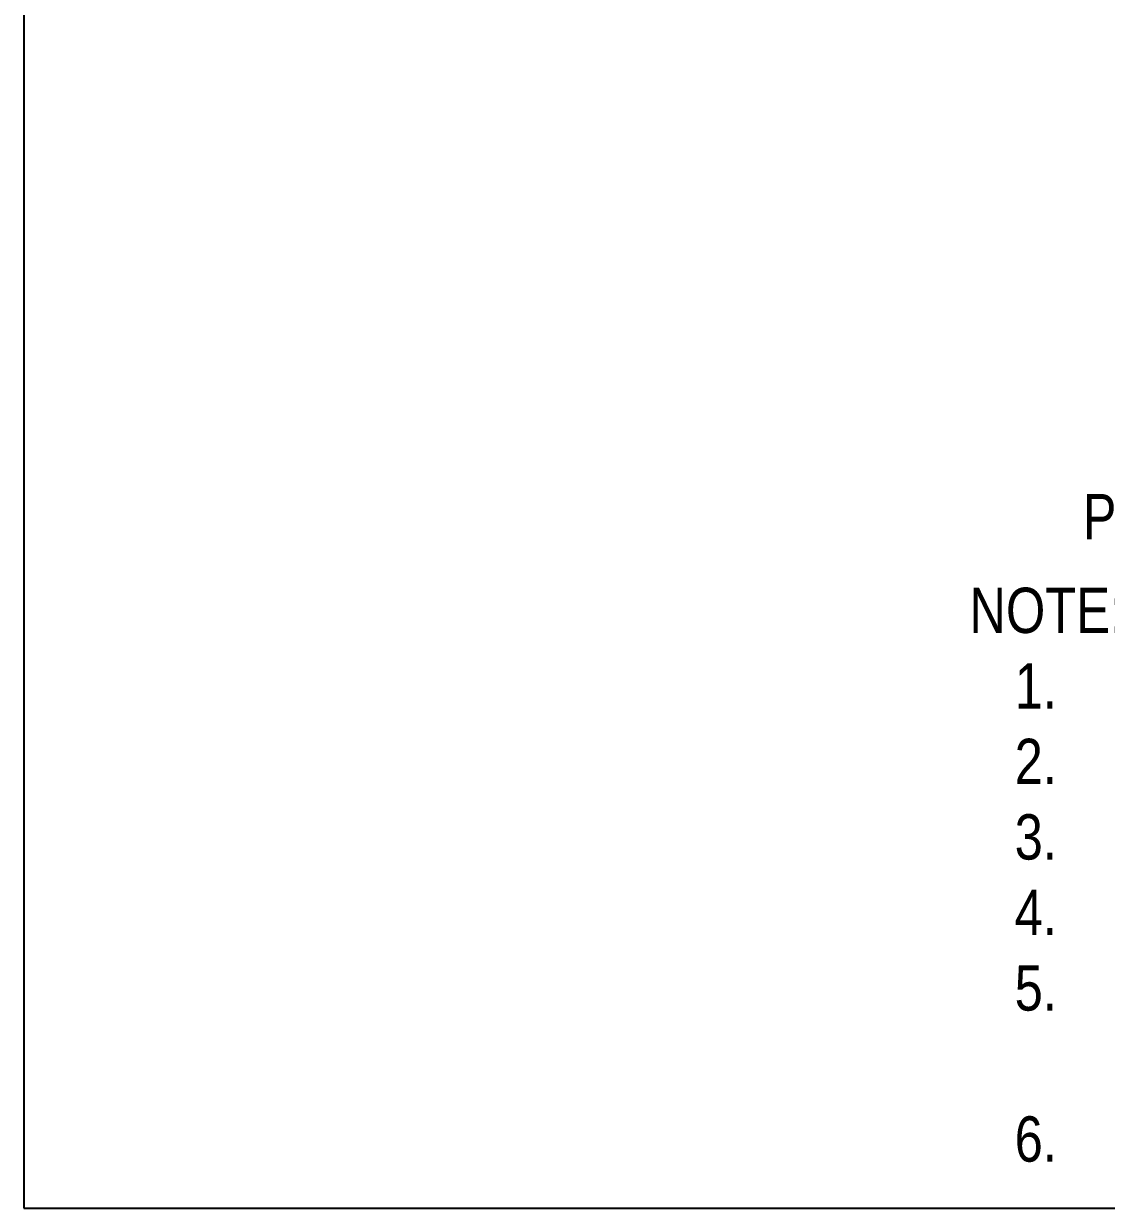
# Model space of a CAD drawing. Header units: inches. Extents: x 1743 to 1787.7, y 1504.4 to 1539.
# Drawn here: x 1742.97 to 1752.92, y 1504.38 to 1515.28 of the extents above; entities that cross this region are included whole.
import ezdxf

# ---------------------------------------------------------------- set-up
doc = ezdxf.new("R2010")
doc.units = ezdxf.units.IN
doc.header["$LTSCALE"] = 1.5
doc.header["$MEASUREMENT"] = 0
doc.layers.get('Defpoints').update_dxf_attribs({"color": 140})
doc.layers.add('m-anno-text', color=72, linetype='Continuous')
doc.styles.add('VBFA', font='arial.ttf', dxfattribs={"width": 0.8, "height": 0.4168})

msp = doc.modelspace()

# ---------------------------------------------------------------- linework, layer by layer
at = {"layer": 'Defpoints'}
msp.add_lwpolyline([(1742.96811, 1504.37777), (1787.69004, 1504.37777), (1787.69004, 1538.95927), (1742.96811, 1538.95927)], close=True, dxfattribs=at)

# ---------------------------------------------------------------- texts
at = {"layer": 'm-anno-text', "char_height": 0.4168, "style": 'VBFA'}
for s, insert, width, attachment_point in [('PASCO ECONO TEST PLUG', (1758.89285, 1510.73774), 7.0329591, 6), ('NOTE:\\P\\pxi-3,l4,t4;1.^IBOX TO BE CONSTRUCTED OF 18 GA. 316 STAINLESS STEEL.\\P2.^ISUPPLY PIPING AND ELBOW ARE 316 STAINLESS STEEL.\\P3.^IALL FITTINGS ARE TO BE BRASS.\\P4.^IALL SEAMS TO BE CONTINUOUS WELD.\\P5.^IALL EXPOSED SURFACES TO BE NO. 4 SATIN FINISH. ALL INTERIOR SURFACES TO BE BEAD BLASTED FINISH.\\P6.^IMATING QUICK CONNECT STEM, BY OWNER. SWAGELOK PART #SS-QC4-S-400.', (1751.66518, 1510.08717), 19.7007767, 1)]:
    msp.add_mtext(s, dxfattribs=dict(at, insert=insert, width=width, attachment_point=attachment_point))

doc.saveas('drawing.dxf')
